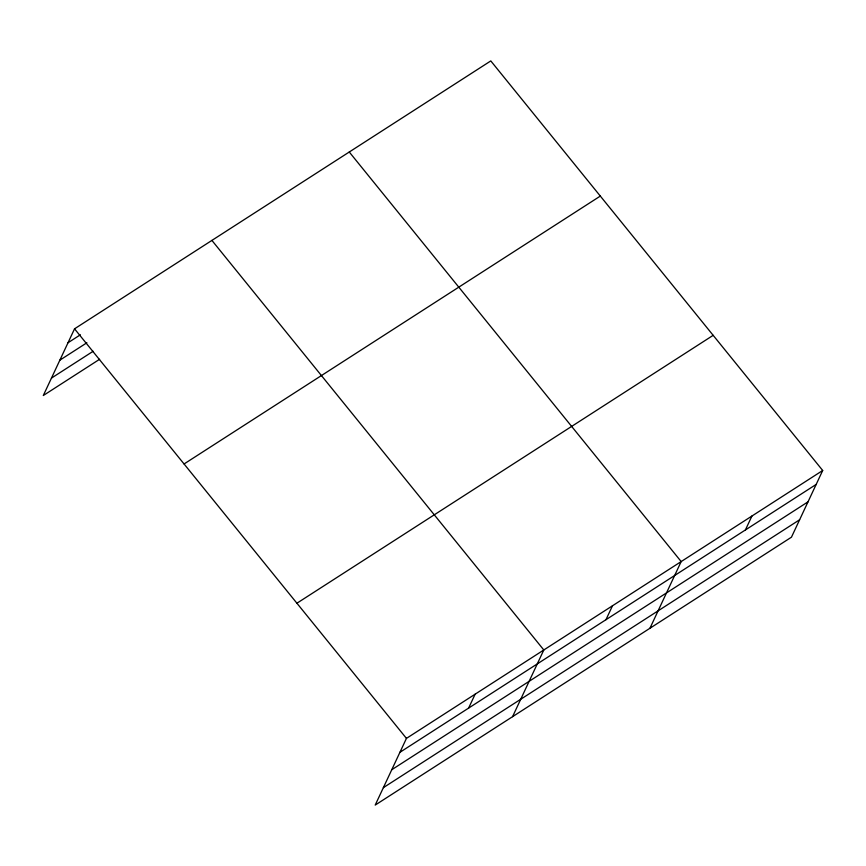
<?xml version="1.0" encoding="UTF-8"?>
<svg xmlns="http://www.w3.org/2000/svg" width="866" height="866" viewBox="0 0 866 866"><rect width="100%" height="100%" fill="white"/><g stroke="black" fill="none" stroke-linecap="round" stroke-linejoin="round"><path stroke-width="1.3" d="M822.7 470.487L406.446 738.384L375.205 805.077L791.459 537.18L822.7 470.487L490.795 60.923L74.541 328.82L43.3 395.513L99.601 359.282M468.603 708.117L475.131 694.186M512.564 716.669L543.805 649.976L211.91 240.412M605.962 619.71L612.489 605.778M649.933 628.272L681.174 561.569L349.269 152.005M745.41 529.96L751.937 516.028M68.013 342.752L80.397 334.785M59.862 360.159L86.881 342.774M51.451 378.106L93.117 351.293M184.068 463.97L600.322 196.073M296.919 603.223L713.173 335.326M399.919 752.316L816.173 484.419M391.757 769.733L808.021 501.836M383.357 787.67L799.61 519.773M74.541 328.82L406.446 738.384"/></g></svg>
